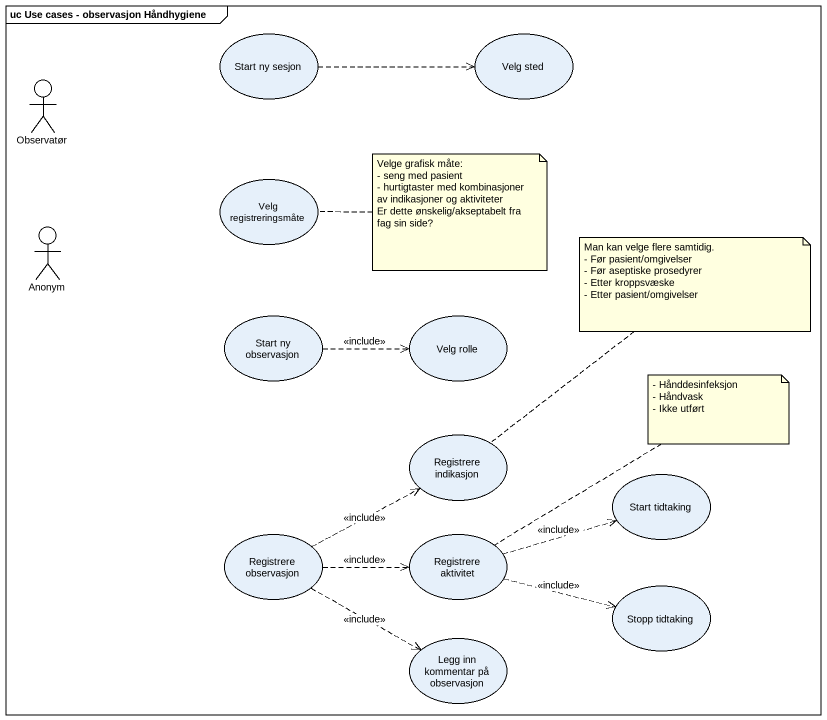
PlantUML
@startuml
mainframe uc Use cases - observasjon Håndhygiene
usecase "Start ny sesjon" as Start_ny_sesjon
usecase "Velg sted" as Velg_sted
actor Observatør
usecase "Velg registreringsmåte" as Velg_registreringsmåte
actor Anonym
usecase "Start ny observasjon" as Start_ny_observasjon
usecase "Velg rolle" as Velg_rolle
usecase "Registrere indikasjon" as Registrere_indikasjon
usecase "Start tidtaking" as Start_tidtaking
usecase "Registrere observasjon" as Registrere_observasjon
usecase "Registrere aktivitet" as Registrere_aktivitet
usecase "Stopp tidtaking" as Stopp_tidtaking
usecase "Legg inn kommentar på observasjon" as Legg_inn_kommentar_på
Start_ny_sesjon .right.> Velg_sted
Start_ny_observasjon .right.> Velg_rolle : <<include>>
Registrere_observasjon .right.> Registrere_indikasjon : <<include>>
Registrere_observasjon .right.> Registrere_aktivitet : <<include>>
Registrere_observasjon .right.> Legg_inn_kommentar_på : <<include>>
Registrere_aktivitet .right.> Start_tidtaking : <<include>>
Registrere_aktivitet .right.> Stopp_tidtaking : <<include>>
note right of Velg_registreringsmåte
  Velge grafisk måte:
  - seng med pasient
  - hurtigtaster med kombinasjoner av indikasjoner og aktiviteter
  Er dette ønskelig/akseptabelt fra fag sin side?
end note
note top of Registrere_indikasjon
  Man kan velge flere samtidig.
  - Før pasient/omgivelser
  - Før aseptiske prosedyrer
  - Etter kroppsvæske
  - Etter pasient/omgivelser
end note
note top of Registrere_aktivitet
  - Hånddesinfeksjon
  - Håndvask
  - Ikke utført
end note
@enduml
